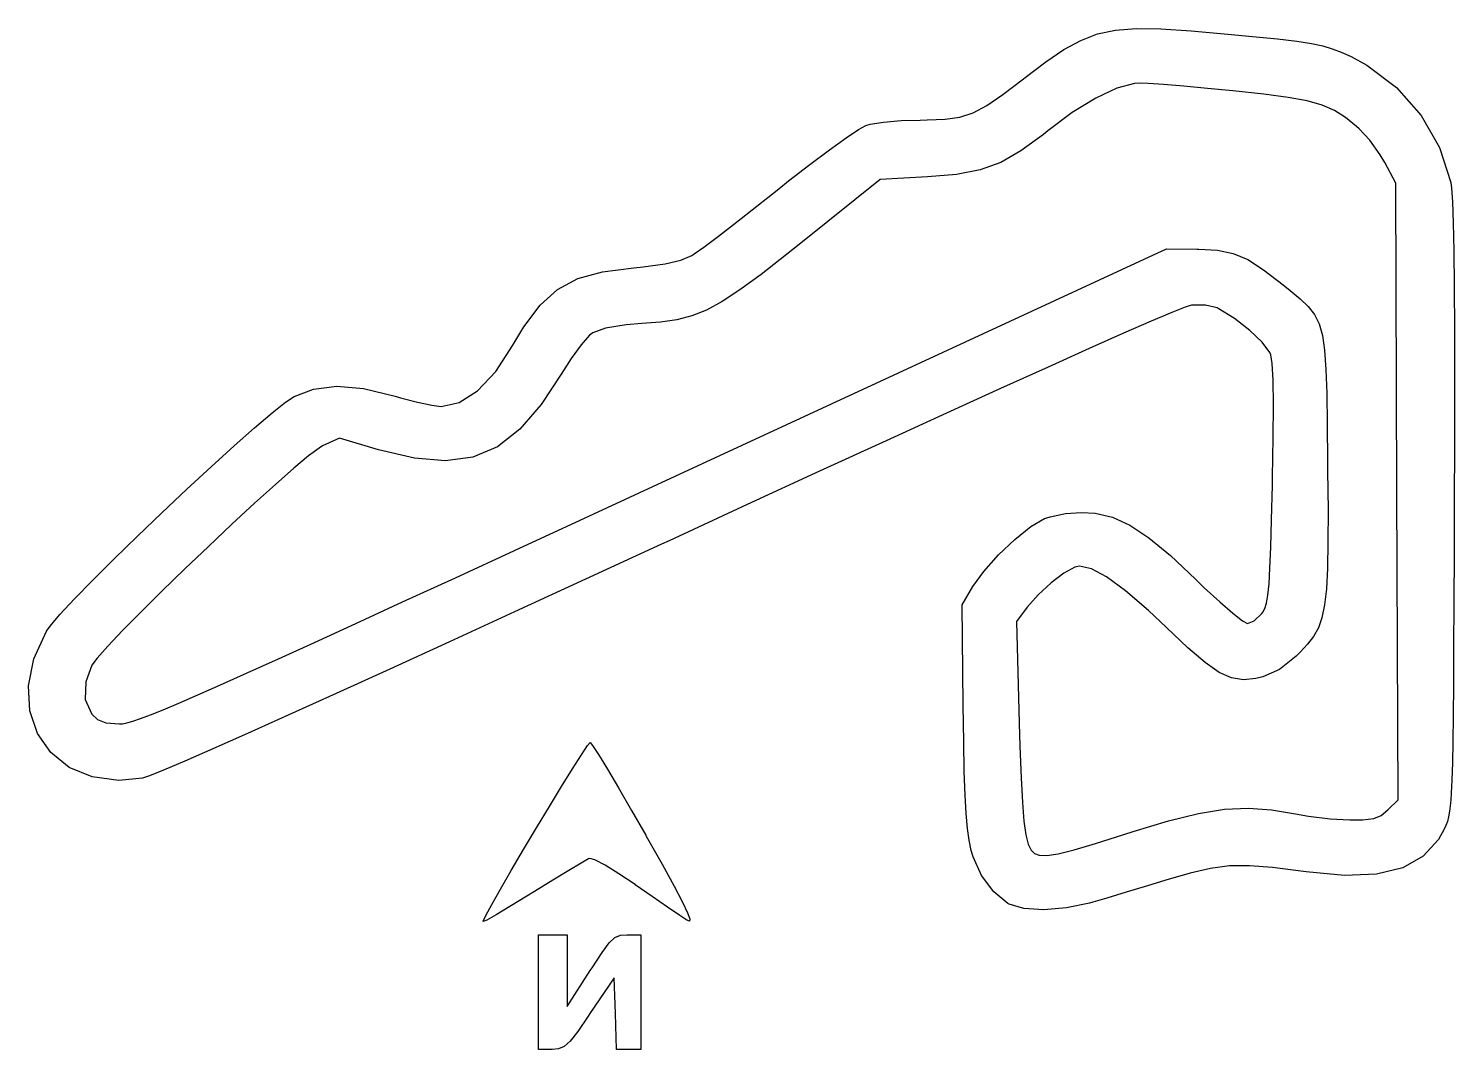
# Model space of a CAD drawing. Extents: x 68 to 195, y -125 to -108.
# Drawn here: x 124.2 to 147.8, y -124.44 to -107.56 of the extents above; entities that cross this region are included whole.
import ezdxf

# ---------------------------------------------------------------- set-up
doc = ezdxf.new("R2010")
doc.units = 0
doc.layers.add('BLACK', color=7, linetype='CONTINUOUS')

msp = doc.modelspace()

# ---------------------------------------------------------------- linework, layer by layer
at = {"layer": 'BLACK', "linetype": 'CONTINUOUS'}
for p, q in [((141.89, -107.647), (142.188, -107.584)), ((142.188, -107.584), (142.531, -107.557)), ((142.531, -107.557), (142.941, -107.562)), ((142.941, -107.562), (143.44, -107.595)), ((143.44, -107.595), (144.051, -107.649)), ((141.337, -107.905), (141.614, -107.753)), ((141.614, -107.753), (141.89, -107.647)), ((144.051, -107.649), (144.459, -107.688)), ((144.459, -107.688), (144.872, -107.73)), ((144.872, -107.73), (145.189, -107.767)), ((145.189, -107.767), (145.431, -107.804)), ((145.431, -107.804), (145.62, -107.843)), ((145.62, -107.843), (145.778, -107.89)), ((141.037, -108.109), (141.337, -107.905)), ((145.778, -107.89), (145.927, -107.948)), ((145.927, -107.948), (146.088, -108.022)), ((146.088, -108.022), (146.351, -108.163)), ((140.693, -108.369), (141.037, -108.109)), ((146.351, -108.163), (146.843, -108.534)), ((140.327, -108.647), (140.665, -108.39)), ((140.665, -108.39), (140.693, -108.369)), ((142.213, -108.545), (141.862, -108.71)), ((142.505, -108.464), (142.213, -108.545)), ((142.59, -108.458), (142.505, -108.464)), ((142.733, -108.465), (142.59, -108.458)), ((142.985, -108.484), (142.733, -108.465)), ((143.32, -108.512), (142.985, -108.484)), ((143.711, -108.548), (143.32, -108.512)), ((144.129, -108.589), (143.711, -108.548)), ((146.843, -108.534), (147.249, -108.994)), ((140.061, -108.829), (140.327, -108.647)), ((141.862, -108.71), (141.474, -108.948)), ((144.645, -108.644), (144.129, -108.589)), ((145.048, -108.697), (144.645, -108.644)), ((145.362, -108.755), (145.048, -108.697)), ((145.608, -108.825), (145.362, -108.755)), ((139.373, -109.057), (139.616, -109.022)), ((139.616, -109.022), (139.834, -108.95)), ((139.834, -108.95), (140.061, -108.829)), ((141.474, -108.948), (141.072, -109.247)), ((145.812, -108.914), (145.608, -108.825)), ((145.994, -109.029), (145.812, -108.914)), ((146.178, -109.176), (145.994, -109.029)), ((147.249, -108.994), (147.553, -109.524)), ((137.73, -109.364), (137.937, -109.225)), ((137.937, -109.225), (138.058, -109.158)), ((138.058, -109.158), (138.128, -109.139)), ((138.128, -109.139), (138.35, -109.105)), ((138.35, -109.105), (138.642, -109.08)), ((138.642, -109.08), (138.958, -109.07)), ((138.958, -109.07), (139.075, -109.069)), ((139.075, -109.069), (139.373, -109.057)), ((141.072, -109.247), (140.996, -109.308)), ((146.222, -109.214), (146.178, -109.176)), ((146.398, -109.403), (146.222, -109.214)), ((137.455, -109.561), (137.73, -109.364)), ((140.996, -109.308), (140.625, -109.581)), ((146.572, -109.645), (146.398, -109.403)), ((137.133, -109.804), (137.455, -109.561)), ((140.625, -109.581), (140.291, -109.772)), ((146.647, -109.773), (146.572, -109.645)), ((147.553, -109.524), (147.741, -110.104)), ((136.78, -110.078), (137.133, -109.804)), ((139.56, -109.97), (139.079, -110.011)), ((139.95, -109.896), (139.56, -109.97)), ((140.291, -109.772), (139.95, -109.896)), ((146.829, -110.117), (146.647, -109.773)), ((136.255, -110.496), (136.616, -110.209)), ((136.616, -110.209), (136.78, -110.078)), ((138.295, -110.053), (137.008, -111.085)), ((139.079, -110.011), (138.295, -110.053)), ((146.848, -115.216), (146.829, -110.117)), ((147.741, -110.104), (147.753, -110.196)), ((147.753, -110.196), (147.767, -110.423)), ((147.767, -110.423), (147.778, -110.769)), ((135.916, -110.761), (136.255, -110.496)), ((135.618, -110.991), (135.916, -110.761)), ((147.778, -110.769), (147.788, -111.235)), ((135.379, -111.171), (135.618, -110.991)), ((137.008, -111.085), (136.746, -111.294)), ((134.535, -115.13), (143.036, -111.203)), ((134.737, -111.451), (134.997, -111.39)), ((134.997, -111.39), (135.178, -111.312)), ((135.178, -111.312), (135.219, -111.286)), ((135.219, -111.286), (135.379, -111.171)), ((136.746, -111.294), (136.323, -111.624)), ((143.036, -111.203), (143.544, -111.207)), ((143.544, -111.207), (143.568, -111.207)), ((143.568, -111.207), (143.878, -111.224)), ((143.878, -111.224), (144.136, -111.276)), ((144.136, -111.276), (144.378, -111.378)), ((144.378, -111.378), (144.641, -111.546)), ((147.788, -111.235), (147.794, -111.826)), ((133.289, -111.694), (133.701, -111.58)), ((133.701, -111.58), (134.216, -111.513)), ((134.216, -111.513), (134.375, -111.498)), ((134.375, -111.498), (134.737, -111.451)), ((136.323, -111.624), (135.975, -111.88)), ((144.641, -111.546), (144.963, -111.795)), ((132.954, -111.871), (133.289, -111.694)), ((144.963, -111.795), (145.082, -111.892)), ((147.794, -111.826), (147.798, -112.542)), ((132.666, -112.13), (132.954, -111.871)), ((135.681, -112.074), (135.421, -112.214)), ((135.975, -111.88), (135.681, -112.074)), ((145.082, -111.892), (145.248, -112.03)), ((145.248, -112.03), (145.38, -112.157)), ((132.399, -112.49), (132.666, -112.13)), ((135.178, -112.31), (134.931, -112.373)), ((135.421, -112.214), (135.178, -112.31)), ((143.122, -112.253), (142.781, -112.398)), ((143.345, -112.164), (143.122, -112.253)), ((143.448, -112.132), (143.345, -112.164)), ((143.681, -112.132), (143.448, -112.132)), ((143.873, -112.179), (143.681, -112.132)), ((143.89, -112.187), (143.873, -112.179)), ((144.159, -112.353), (143.89, -112.187)), ((145.38, -112.157), (145.482, -112.289)), ((145.482, -112.289), (145.558, -112.443)), ((132.218, -112.793), (132.399, -112.49)), ((133.749, -112.512), (133.538, -112.589)), ((134.09, -112.457), (133.749, -112.512)), ((134.351, -112.436), (134.09, -112.457)), ((134.662, -112.412), (134.351, -112.436)), ((134.931, -112.373), (134.662, -112.412)), ((142.781, -112.398), (142.324, -112.598)), ((144.413, -112.549), (144.159, -112.353)), ((144.619, -112.746), (144.413, -112.549)), ((145.558, -112.443), (145.613, -112.634)), ((147.798, -112.542), (147.8, -113.387)), ((131.932, -113.231), (132.218, -112.793)), ((133.346, -112.787), (133.181, -113.012)), ((133.486, -112.631), (133.346, -112.787)), ((133.538, -112.589), (133.486, -112.631)), ((142.324, -112.598), (141.754, -112.851)), ((144.746, -112.916), (144.619, -112.746)), ((145.613, -112.634), (145.649, -112.879)), ((133.181, -113.012), (133.014, -113.273)), ((141.754, -112.851), (141.074, -113.156)), ((144.761, -112.952), (144.746, -112.916)), ((144.784, -113.096), (144.761, -112.952)), ((145.649, -112.879), (145.672, -113.194)), ((131.633, -113.55), (131.932, -113.231)), ((133.014, -113.273), (132.686, -113.774)), ((141.074, -113.156), (140.285, -113.513)), ((144.798, -113.374), (144.784, -113.096)), ((145.672, -113.194), (145.685, -113.595)), ((128.916, -113.522), (129.303, -113.473)), ((129.303, -113.473), (129.745, -113.513)), ((129.745, -113.513), (130.268, -113.639)), ((140.285, -113.513), (139.391, -113.92)), ((144.804, -113.782), (144.798, -113.374)), ((147.8, -113.387), (147.799, -114.362)), ((128.231, -113.913), (128.454, -113.736)), ((128.454, -113.736), (128.595, -113.642)), ((128.595, -113.642), (128.916, -113.522)), ((130.268, -113.639), (130.356, -113.665)), ((130.356, -113.665), (130.636, -113.738)), ((130.636, -113.738), (130.874, -113.789)), ((131.029, -113.809), (131.328, -113.744)), ((131.328, -113.744), (131.633, -113.55)), ((145.685, -113.595), (145.693, -114.1)), ((127.942, -114.159), (128.231, -113.913)), ((130.874, -113.789), (131.029, -113.809)), ((132.686, -113.774), (132.332, -114.186)), ((139.391, -113.92), (138.392, -114.376)), ((144.801, -114.32), (144.804, -113.782)), ((127.601, -114.461), (127.942, -114.159)), ((132.332, -114.186), (131.96, -114.475)), ((145.693, -114.1), (145.7, -114.723)), ((129.348, -114.333), (129.067, -114.461)), ((129.994, -114.524), (129.348, -114.333)), ((138.392, -114.376), (137.293, -114.88)), ((144.789, -114.985), (144.801, -114.32)), ((147.799, -114.362), (147.796, -115.47)), ((127.222, -114.805), (127.601, -114.461)), ((128.835, -114.626), (128.591, -114.831)), ((129.008, -114.496), (128.835, -114.626)), ((129.067, -114.461), (129.008, -114.496)), ((130.587, -114.665), (129.994, -114.524)), ((131.103, -114.708), (130.587, -114.665)), ((131.555, -114.647), (131.103, -114.708)), ((131.96, -114.475), (131.555, -114.647)), ((126.82, -115.177), (127.222, -114.805)), ((128.591, -114.831), (128.288, -115.096)), ((137.293, -114.88), (136.095, -115.431)), ((145.7, -114.723), (145.701, -114.873)), ((145.701, -114.873), (145.707, -115.521)), ((128.288, -115.096), (127.941, -115.41)), ((133.33, -115.687), (134.535, -115.13)), ((144.772, -115.683), (144.786, -115.111)), ((144.786, -115.111), (144.789, -114.985)), ((126.409, -115.565), (126.82, -115.177)), ((146.866, -120.314), (146.848, -115.216)), ((126.003, -115.953), (126.409, -115.565)), ((127.941, -115.41), (127.566, -115.757)), ((136.095, -115.431), (134.801, -116.028)), ((141.013, -115.663), (141.111, -115.631)), ((141.111, -115.631), (141.364, -115.58)), ((141.364, -115.58), (141.629, -115.56)), ((141.629, -115.56), (141.856, -115.574)), ((141.856, -115.574), (142.139, -115.641)), ((145.707, -115.521), (145.706, -116.052)), ((147.796, -115.47), (147.793, -116.218)), ((127.566, -115.757), (127.176, -116.123)), ((132.242, -116.189), (133.33, -115.687)), ((140.522, -116.006), (140.788, -115.795)), ((140.788, -115.795), (141.013, -115.663)), ((142.139, -115.641), (142.428, -115.773)), ((142.428, -115.773), (142.741, -115.98)), ((144.76, -116.135), (144.772, -115.683)), ((125.617, -116.33), (126.003, -115.953)), ((134.677, -116.086), (133.417, -116.667)), ((134.801, -116.028), (134.677, -116.086)), ((140.251, -116.264), (140.522, -116.006)), ((142.741, -115.98), (143.098, -116.274)), ((145.706, -116.052), (145.698, -116.481)), ((125.265, -116.68), (125.617, -116.33)), ((127.176, -116.123), (126.785, -116.496)), ((131.264, -116.64), (132.242, -116.189)), ((140.009, -116.535), (140.251, -116.264)), ((143.098, -116.274), (143.516, -116.666)), ((144.746, -116.482), (144.76, -116.135)), ((147.793, -116.218), (147.79, -117.062)), ((126.785, -116.496), (126.409, -116.861)), ((139.831, -116.785), (140.009, -116.535)), ((141.336, -116.565), (141.123, -116.725)), ((141.515, -116.468), (141.336, -116.565)), ((141.592, -116.45), (141.515, -116.468)), ((141.79, -116.494), (141.592, -116.45)), ((142.042, -116.627), (141.79, -116.494)), ((144.731, -116.742), (144.746, -116.482)), ((145.698, -116.481), (145.68, -116.822)), ((124.961, -116.991), (125.265, -116.68)), ((130.39, -117.042), (131.264, -116.64)), ((133.417, -116.667), (132.245, -117.206)), ((139.654, -117.088), (139.831, -116.785)), ((141.123, -116.725), (140.91, -116.921)), ((142.354, -116.856), (142.042, -116.627)), ((143.516, -116.666), (143.66, -116.805)), ((143.66, -116.805), (143.914, -117.04)), ((144.713, -116.929), (144.731, -116.742)), ((124.72, -117.249), (124.961, -116.991)), ((126.409, -116.861), (126.062, -117.204)), ((129.615, -117.398), (130.39, -117.042)), ((140.91, -116.921), (140.729, -117.128)), ((142.735, -117.185), (142.354, -116.856)), ((143.914, -117.04), (144.131, -117.228)), ((144.691, -117.059), (144.713, -116.929)), ((145.68, -116.822), (145.651, -117.09)), ((124.556, -117.441), (124.72, -117.249)), ((126.062, -117.204), (125.758, -117.513)), ((132.245, -117.206), (131.166, -117.701)), ((139.67, -118.75), (139.654, -117.088)), ((140.729, -117.128), (140.551, -117.365)), ((143.032, -117.466), (142.735, -117.185)), ((144.131, -117.228), (144.291, -117.353)), ((144.487, -117.351), (144.612, -117.234)), ((144.612, -117.234), (144.628, -117.212)), ((144.628, -117.212), (144.663, -117.148)), ((144.663, -117.148), (144.691, -117.059)), ((145.651, -117.09), (145.607, -117.302)), ((147.79, -117.062), (147.786, -117.788)), ((124.288, -117.982), (124.498, -117.522)), ((124.498, -117.522), (124.556, -117.441)), ((125.758, -117.513), (125.511, -117.772)), ((128.932, -117.71), (129.615, -117.398)), ((140.551, -117.365), (140.598, -119.048)), ((143.387, -117.8), (143.032, -117.466)), ((144.291, -117.353), (144.374, -117.399)), ((144.374, -117.399), (144.487, -117.351)), ((145.547, -117.471), (145.468, -117.612)), ((145.607, -117.302), (145.547, -117.471)), ((128.335, -117.981), (128.932, -117.71)), ((131.166, -117.701), (130.181, -118.151)), ((145.369, -117.742), (145.248, -117.873)), ((145.468, -117.612), (145.369, -117.742)), ((124.2, -118.427), (124.288, -117.982)), ((125.337, -117.969), (125.249, -118.089)), ((125.511, -117.772), (125.337, -117.969)), ((127.818, -118.215), (128.335, -117.981)), ((143.672, -118.043), (143.387, -117.8)), ((145.182, -117.939), (144.905, -118.16)), ((145.248, -117.873), (145.182, -117.939)), ((147.786, -117.788), (147.782, -118.405)), ((125.249, -118.089), (125.146, -118.365)), ((127.375, -118.413), (127.818, -118.215)), ((130.181, -118.151), (129.294, -118.554)), ((143.907, -118.206), (143.672, -118.043)), ((144.112, -118.297), (143.907, -118.206)), ((144.905, -118.16), (144.63, -118.279)), ((124.224, -118.843), (124.2, -118.427)), ((125.146, -118.365), (125.137, -118.656)), ((127, -118.578), (127.375, -118.413)), ((144.306, -118.328), (144.112, -118.297)), ((144.51, -118.307), (144.306, -118.328)), ((144.63, -118.279), (144.51, -118.307)), ((147.782, -118.405), (147.778, -118.924)), ((125.137, -118.656), (125.25, -118.898)), ((126.686, -118.714), (127, -118.578)), ((129.294, -118.554), (128.508, -118.909)), ((124.351, -119.217), (124.224, -118.843)), ((125.25, -118.898), (125.339, -118.985)), ((126.053, -118.97), (126.219, -118.907)), ((126.219, -118.907), (126.428, -118.823)), ((126.428, -118.823), (126.686, -118.714)), ((128.508, -118.909), (127.826, -119.216)), ((139.678, -119.357), (139.67, -118.75)), ((147.778, -118.924), (147.772, -119.353)), ((125.339, -118.985), (125.482, -119.043)), ((125.482, -119.043), (125.707, -119.058)), ((125.707, -119.058), (125.754, -119.055)), ((125.754, -119.055), (125.827, -119.041)), ((125.827, -119.041), (125.925, -119.013)), ((125.925, -119.013), (126.053, -118.97)), ((140.598, -119.048), (140.609, -119.429)), ((124.571, -119.533), (124.351, -119.217)), ((127.826, -119.216), (127.252, -119.471)), ((133.451, -119.418), (133.497, -119.365)), ((133.497, -119.365), (133.536, -119.413)), ((133.536, -119.413), (133.635, -119.564)), ((139.687, -119.846), (139.678, -119.357)), ((147.772, -119.353), (147.766, -119.702)), ((124.875, -119.777), (124.571, -119.533)), ((127.252, -119.471), (126.787, -119.674)), ((133.203, -119.8), (133.35, -119.57)), ((133.35, -119.57), (133.451, -119.418)), ((133.635, -119.564), (133.781, -119.805)), ((140.609, -119.429), (140.628, -119.95)), ((125.254, -119.935), (124.875, -119.777)), ((126.436, -119.824), (126.201, -119.919)), ((126.787, -119.674), (126.436, -119.824)), ((133.023, -120.091), (133.203, -119.8)), ((133.781, -119.805), (133.967, -120.118)), ((139.699, -120.235), (139.687, -119.846)), ((147.766, -119.702), (147.758, -119.982)), ((125.697, -119.992), (125.254, -119.935)), ((126.086, -119.957), (125.697, -119.992)), ((126.201, -119.919), (126.086, -119.957)), ((132.82, -120.424), (133.023, -120.091)), ((133.967, -120.118), (134.181, -120.488)), ((140.628, -119.95), (140.65, -120.358)), ((147.758, -119.982), (147.747, -120.202)), ((139.716, -120.542), (139.699, -120.235)), ((140.65, -120.358), (140.675, -120.667)), ((146.698, -120.482), (146.866, -120.314)), ((147.739, -120.314), (147.735, -120.371)), ((147.747, -120.202), (147.739, -120.314)), ((132.606, -120.779), (132.82, -120.424)), ((134.181, -120.488), (134.416, -120.899)), ((139.738, -120.786), (139.716, -120.542)), ((143.066, -120.66), (143.562, -120.539)), ((143.562, -120.539), (143.994, -120.47)), ((143.994, -120.47), (144.389, -120.451)), ((144.389, -120.451), (144.772, -120.478)), ((144.772, -120.478), (145.17, -120.548)), ((145.17, -120.548), (145.383, -120.587)), ((145.383, -120.587), (145.741, -120.63)), ((146.464, -120.624), (146.589, -120.574)), ((146.589, -120.574), (146.698, -120.482)), ((147.703, -120.596), (147.682, -120.672)), ((147.72, -120.499), (147.703, -120.596)), ((147.735, -120.371), (147.72, -120.499)), ((132.392, -121.138), (132.606, -120.779)), ((139.766, -120.983), (139.738, -120.786)), ((140.675, -120.667), (140.706, -120.892)), ((142.481, -120.836), (143.066, -120.66)), ((145.741, -120.63), (146.07, -120.647)), ((146.07, -120.647), (146.28, -120.645)), ((146.28, -120.645), (146.464, -120.624)), ((147.631, -120.797), (147.534, -120.972)), ((147.658, -120.736), (147.631, -120.797)), ((147.682, -120.672), (147.658, -120.736)), ((134.416, -120.899), (134.424, -120.914)), ((134.424, -120.914), (134.686, -121.38)), ((139.803, -121.151), (139.766, -120.983)), ((140.706, -120.892), (140.745, -121.047)), ((140.745, -121.047), (140.792, -121.146)), ((141.503, -121.143), (141.859, -121.037)), ((141.859, -121.037), (142.325, -120.887)), ((142.325, -120.887), (142.481, -120.836)), ((147.534, -120.972), (147.282, -121.248)), ((132.19, -121.481), (132.392, -121.138)), ((133.469, -121.292), (133.347, -121.361)), ((133.488, -121.283), (133.469, -121.292)), ((133.573, -121.307), (133.488, -121.283)), ((139.832, -121.259), (139.803, -121.151)), ((139.97, -121.565), (139.832, -121.259)), ((140.792, -121.146), (140.85, -121.203)), ((140.85, -121.203), (140.927, -121.232)), ((140.927, -121.232), (141.054, -121.237)), ((141.054, -121.237), (141.241, -121.209)), ((141.241, -121.209), (141.503, -121.143)), ((147.282, -121.248), (146.943, -121.437)), ((132.011, -121.79), (132.19, -121.481)), ((133.141, -121.483), (132.876, -121.645)), ((133.347, -121.361), (133.141, -121.483)), ((133.742, -121.397), (133.573, -121.307)), ((133.972, -121.539), (133.742, -121.397)), ((134.238, -121.717), (133.972, -121.539)), ((134.686, -121.38), (134.884, -121.74)), ((143.424, -121.525), (143.023, -121.642)), ((143.763, -121.448), (143.424, -121.525)), ((144.079, -121.408), (143.763, -121.448)), ((144.407, -121.404), (144.079, -121.408)), ((144.787, -121.433), (144.407, -121.404)), ((145.255, -121.492), (144.787, -121.433)), ((145.345, -121.505), (145.255, -121.492)), ((145.98, -121.564), (145.345, -121.505)), ((146.943, -121.437), (146.511, -121.542)), ((132.876, -121.645), (132.573, -121.831)), ((134.239, -121.718), (134.238, -121.717)), ((134.52, -121.913), (134.239, -121.718)), ((134.884, -121.74), (135.024, -122.004)), ((140.174, -121.837), (139.97, -121.565)), ((142.722, -121.734), (142.365, -121.844)), ((143.023, -121.642), (142.722, -121.734)), ((146.511, -121.542), (145.98, -121.564)), ((131.866, -122.045), (132.011, -121.79)), ((132.446, -121.91), (132.165, -122.08)), ((132.573, -121.831), (132.446, -121.91)), ((134.777, -122.09), (134.52, -121.913)), ((135.024, -122.004), (135.109, -122.182)), ((140.409, -122.028), (140.174, -121.837)), ((141.817, -122.009), (141.761, -122.025)), ((142.048, -121.94), (141.817, -122.009)), ((142.365, -121.844), (142.048, -121.94)), ((131.723, -122.322), (131.766, -122.229)), ((131.766, -122.229), (131.866, -122.045)), ((131.938, -122.215), (131.783, -122.302)), ((132.165, -122.08), (131.938, -122.215)), ((134.98, -122.229), (134.777, -122.09)), ((135.093, -122.305), (134.98, -122.229)), ((135.109, -122.182), (135.146, -122.285)), ((140.428, -122.038), (140.409, -122.028)), ((140.673, -122.11), (140.428, -122.038)), ((141.003, -122.131), (140.673, -122.11)), ((141.379, -122.103), (141.003, -122.131)), ((141.761, -122.025), (141.379, -122.103)), ((131.783, -122.302), (131.723, -122.329)), ((131.723, -122.329), (131.723, -122.322)), ((135.139, -122.322), (135.093, -122.305)), ((135.146, -122.285), (135.139, -122.322)), ((132.639, -123.495), (132.639, -122.546)), ((132.639, -122.546), (132.876, -122.546)), ((132.876, -122.546), (133.113, -122.546)), ((133.113, -122.546), (133.115, -123.139)), ((133.693, -122.84), (133.812, -122.68)), ((133.812, -122.68), (133.906, -122.592)), ((133.906, -122.592), (133.996, -122.554)), ((133.996, -122.554), (134.104, -122.546)), ((134.104, -122.546), (134.332, -122.546)), ((134.332, -122.546), (134.332, -123.495)), ((133.528, -123.091), (133.693, -122.84)), ((133.115, -123.139), (133.117, -123.732)), ((133.117, -123.732), (133.497, -123.139)), ((133.497, -123.139), (133.528, -123.091)), ((133.892, -123.258), (133.492, -123.85)), ((133.912, -123.85), (133.892, -123.258)), ((132.639, -124.443), (132.639, -123.495)), ((134.332, -123.495), (134.332, -124.443)), ((133.463, -123.894), (133.289, -124.145)), ((133.492, -123.85), (133.463, -123.894)), ((133.931, -124.443), (133.912, -123.85)), ((133.163, -124.306), (133.065, -124.395)), ((133.289, -124.145), (133.163, -124.306)), ((132.866, -124.443), (132.639, -124.443)), ((132.973, -124.434), (132.866, -124.443)), ((133.065, -124.395), (132.973, -124.434)), ((134.132, -124.443), (133.931, -124.443)), ((134.332, -124.443), (134.132, -124.443))]:
    msp.add_line(p, q, dxfattribs=at)

doc.saveas('drawing.dxf')
